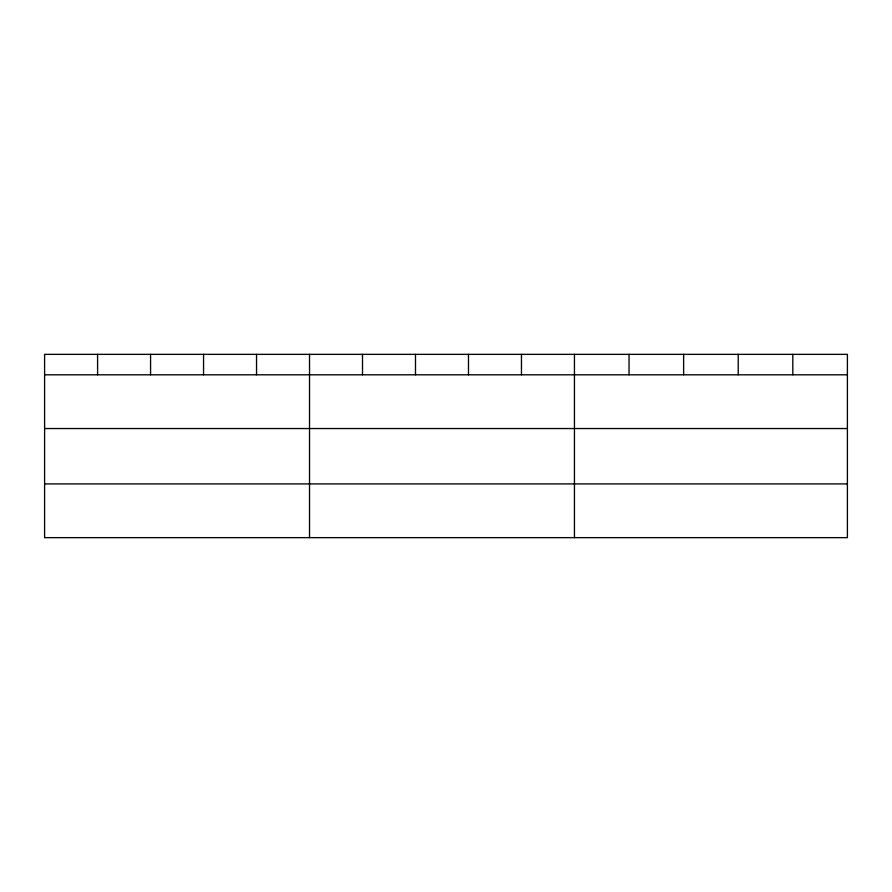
<?xml version="1.0" encoding="UTF-8"?>
<svg xmlns="http://www.w3.org/2000/svg" width="892" height="892" viewBox="0 0 892 892"><rect width="100%" height="100%" fill="white"/><g stroke="black" fill="none" stroke-linecap="round" stroke-linejoin="round"><path stroke-width="1.34" d="M847.4 428.539L847.4 354.358L44.6 354.358L44.6 537.642L847.4 537.642L847.4 428.539L44.6 428.539M44.6 374.807L847.4 374.807M44.6 483.91L847.4 483.91M792.81 354.358L792.81 374.807M738.219 354.358L738.219 374.807M683.629 354.358L683.629 374.807M629.038 354.358L629.038 374.807M574.448 354.358L574.448 537.642M521.463 354.358L521.463 374.807M468.478 354.358L468.478 374.807M415.494 354.358L415.494 374.807M362.509 354.358L362.509 374.807M309.524 354.358L309.524 537.642M256.539 354.358L256.539 374.807M203.554 354.358L203.554 374.807M150.57 354.358L150.57 374.807M97.585 354.358L97.585 374.807"/></g></svg>
